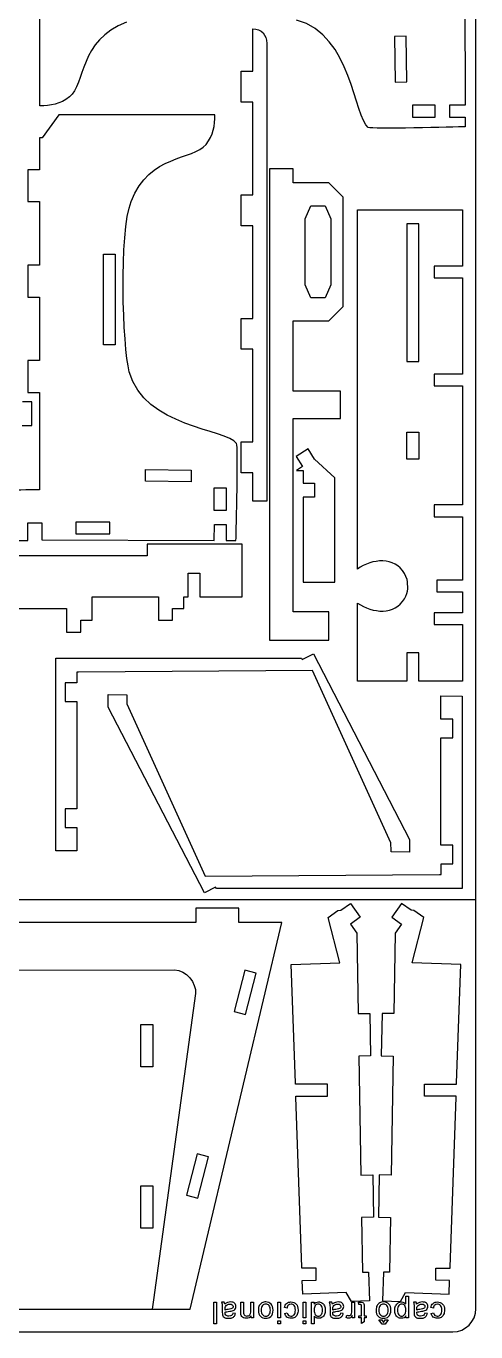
# Model space of a CAD drawing. Extents: x 460 to 1040, y 10 to 890.
# Drawn here: x 653.1 to 750, y 10 to 291.2 of the extents above; entities that cross this region are included whole.
import ezdxf

# ---------------------------------------------------------------- set-up
doc = ezdxf.new("R2010")
doc.units = 0
doc.layers.get('0').update_dxf_attribs({"linetype": 'CONTINUOUS'})

msp = doc.modelspace()

# ---------------------------------------------------------------- linework, layer by layer
at = {"color": 5}
for p, q in [((750, 14.9998), (750, 444.9999)), ((464.9999, 9.9998), (745, 9.9998))]:
    msp.add_line(p, q, dxfattribs=at)
at = {"color": 3}
for p, q in [((747.5681, 311.303), (747.7053, 274.1834)), ((656.0312, 274.0704), (656.0312, 307.7044)), ((701.9419, 281.4733), (701.9419, 290.6573)), ((704.9614, 287.4991), (704.9786, 285.0107)), ((704.9786, 285.0107), (704.9786, 188.878)), ((699.4113, 274.8232), (699.4113, 281.4733)), ((699.4113, 281.4733), (701.9419, 281.4733)), ((701.9419, 274.8232), (699.4113, 274.8232)), ((701.9419, 254.8729), (701.9419, 274.8232)), ((747.7053, 274.1834), (744.3163, 274.1709)), ((744.3163, 274.1709), (744.3258, 271.625)), ((660.1231, 272.1387), (656.5321, 267.1501)), ((693.7571, 272.1387), (660.1231, 272.1387)), ((744.3258, 271.625), (747.7147, 271.6374)), ((747.7147, 271.6374), (747.7226, 269.5169)), ((656.0229, 267.1508), (656.0146, 260.2856)), ((656.5321, 267.1501), (656.0229, 267.1508)), ((656.0146, 260.2856), (653.4687, 260.285)), ((653.4687, 260.285), (653.4687, 253.4314)), ((710.6621, 260.4965), (705.5419, 260.4965)), ((705.5419, 260.4965), (705.5419, 158.9723)), ((710.6621, 257.4364), (710.6621, 260.4965)), ((718.3124, 257.4364), (710.6621, 257.4364)), ((721.3724, 254.3763), (718.3124, 257.4364)), ((653.4687, 253.4314), (656.0229, 253.4314)), ((656.0229, 253.4314), (656.0229, 239.7242)), ((699.4113, 248.2227), (699.4113, 254.8729)), ((699.4113, 254.8729), (701.9419, 254.8729)), ((721.3724, 230.8353), (721.3724, 254.3763)), ((724.4794, 174.2939), (724.4794, 251.6771)), ((724.4794, 251.6771), (747.1203, 251.6771)), ((747.1203, 251.6771), (747.1203, 239.5166)), ((701.9419, 248.2227), (699.4113, 248.2227)), ((701.9419, 228.2725), (701.9419, 248.2227)), ((656.0229, 239.7242), (653.4687, 239.7242)), ((653.4687, 239.7242), (653.4687, 232.8706)), ((747.1203, 239.5166), (741.0101, 239.5166)), ((741.0101, 239.5166), (741.0101, 236.9665)), ((741.0101, 236.9665), (747.1203, 236.9665)), ((747.1203, 236.9665), (747.1203, 216.2656)), ((653.4687, 232.8706), (656.0229, 232.8706)), ((656.0229, 232.8706), (656.0229, 219.1634)), ((718.3124, 227.7752), (721.3724, 230.8353)), ((699.4113, 221.6223), (699.4113, 228.2725)), ((699.4113, 228.2725), (701.9419, 228.2725)), ((710.6621, 212.6145), (710.6621, 227.7752)), ((710.6621, 227.7752), (718.3124, 227.7752)), ((701.9419, 221.6223), (699.4113, 221.6223)), ((701.9419, 201.672), (701.9419, 221.6223)), ((656.0229, 219.1634), (653.4687, 219.1634)), ((653.4687, 219.1634), (653.4687, 212.3096)), ((747.1203, 216.2656), (741.0101, 216.2656)), ((741.0101, 216.2656), (741.0101, 213.7156)), ((653.4687, 212.3096), (656.0229, 212.3096)), ((656.0229, 212.3096), (656.0229, 191.3471)), ((720.8624, 212.6145), (710.6621, 212.6145)), ((720.8624, 206.7343), (720.8624, 212.6145)), ((741.0101, 213.7156), (747.1203, 213.7156)), ((747.1203, 213.7156), (747.1203, 188.1145)), ((654.3651, 210.3165), (652.3309, 210.3165)), ((654.3651, 205.2193), (654.3651, 210.3165)), ((710.6621, 165.0825), (710.6621, 206.7343)), ((710.6621, 206.7343), (720.8624, 206.7343)), ((652.2887, 205.2193), (654.3651, 205.2193)), ((699.4113, 201.672), (701.9419, 201.672)), ((699.4113, 195.0219), (699.4113, 201.672)), ((713.8796, 200.1382), (711.2924, 198.5045)), ((715.2409, 197.9821), (713.8796, 200.1382)), ((711.2924, 198.5045), (712.6539, 196.3485)), ((719.6076, 193.9639), (715.2409, 197.9821)), ((701.9419, 195.0219), (699.4113, 195.0219)), ((701.9419, 188.878), (701.9419, 195.0219)), ((712.6539, 196.3485), (711.3467, 195.5235)), ((711.3467, 195.5235), (712.7822, 195.524)), ((712.7822, 195.524), (712.779, 192.8078)), ((712.779, 192.8078), (715.2234, 192.7975)), ((715.2234, 192.7975), (715.2233, 189.75)), ((719.6073, 171.4832), (719.6076, 193.9639)), ((704.9786, 188.878), (701.9419, 188.878)), ((712.7755, 189.75), (712.7819, 171.4833)), ((715.2233, 189.75), (712.7755, 189.75)), ((747.1203, 188.1145), (741.0101, 188.1145)), ((741.0101, 188.1145), (741.0101, 185.5644)), ((653.4469, 180.4587), (653.4469, 184.2326)), ((653.4469, 184.2326), (656.5238, 184.2326)), ((656.5238, 184.2326), (656.5245, 180.6018)), ((693.6441, 180.4646), (693.6566, 183.8536)), ((693.6566, 183.8536), (696.2025, 183.8441)), ((696.2025, 183.8441), (696.1901, 180.4552)), ((741.0101, 185.5644), (747.1203, 185.5644)), ((747.1203, 185.5644), (747.1203, 171.9038)), ((646.1205, 180.4565), (653.4469, 180.4587)), ((656.5245, 180.6018), (693.6441, 180.4646)), ((696.1901, 180.4552), (698.3106, 180.4473)), ((699.6637, 179.6688), (679.1594, 179.6688)), ((679.1594, 179.6688), (679.1594, 177.1385)), ((699.6637, 168.3167), (699.6637, 179.6688)), ((679.1594, 177.1385), (643.9986, 177.1385)), ((688.0242, 168.315), (688.0242, 173.3756)), ((688.0242, 173.3756), (690.5545, 173.3756)), ((690.5545, 173.3756), (690.5545, 168.3176)), ((735.1799, 172.0338), (734.6298, 173.3438)), ((747.1203, 171.9038), (741.6201, 171.9038)), ((741.6201, 171.9038), (741.6201, 169.3537)), ((712.7819, 171.4833), (719.6073, 171.4832)), ((741.6201, 169.3537), (747.1203, 169.3537)), ((747.1203, 169.3537), (747.1203, 164.8535)), ((667.2999, 163.2724), (667.3003, 168.32)), ((667.3003, 168.32), (681.6371, 168.3185)), ((681.6371, 168.3185), (681.6366, 163.2549)), ((687.1024, 165.7951), (687.1026, 168.318)), ((687.1026, 168.318), (688.0242, 168.315)), ((690.5545, 168.3176), (699.6637, 168.3167)), ((724.4794, 150.1529), (724.4794, 166.9536)), ((645.4735, 165.8057), (661.8346, 165.804)), ((661.8346, 165.804), (661.834, 160.7245)), ((664.8705, 160.7243), (664.8708, 163.2727)), ((664.8708, 163.2727), (667.2999, 163.2724)), ((681.6366, 163.2549), (684.6731, 163.2545)), ((684.6731, 163.2545), (684.6732, 165.7953)), ((684.6732, 165.7953), (687.1024, 165.7951)), ((718.3124, 165.0825), (710.6621, 165.0825)), ((718.3124, 158.9723), (718.3124, 165.0825)), ((747.1203, 164.8535), (741.0101, 164.8535)), ((741.0101, 164.8535), (741.0101, 162.3134)), ((661.834, 160.7245), (664.8705, 160.7243)), ((741.0101, 162.3134), (747.1203, 162.3134)), ((747.1203, 162.3134), (747.1203, 150.1529)), ((705.5419, 158.9723), (718.3124, 158.9723)), ((659.486, 113.6301), (659.4859, 155.1198)), ((659.4859, 155.1198), (712.4118, 155.1195)), ((712.4118, 155.1195), (712.5872, 154.7796)), ((712.5872, 154.7796), (715.0031, 156.0266)), ((715.0031, 156.0266), (735.7189, 116.0098)), ((737.69, 156.2631), (735.1399, 156.2631)), ((735.1399, 156.2631), (735.1399, 150.1529)), ((737.69, 150.1529), (737.69, 156.2631)), ((664.3913, 152.0458), (664.0103, 152.0454)), ((664.0103, 152.0454), (664.021, 149.806)), ((714.815, 152.4184), (664.3913, 152.0458)), ((731.7007, 115.3483), (714.815, 152.4184)), ((664.021, 149.806), (661.5101, 149.806)), ((661.5101, 149.806), (661.5101, 145.7575)), ((735.1399, 150.1529), (724.4794, 150.1529)), ((747.1203, 150.1529), (737.69, 150.1529)), ((670.8019, 144.5641), (670.8019, 147.2314)), ((670.8019, 147.2314), (674.8, 147.2168)), ((674.8, 147.2168), (674.802, 146.9774)), ((674.802, 146.9774), (674.8201, 145.2257)), ((742.4802, 141.9658), (742.4757, 146.9698)), ((742.4757, 146.9698), (747.0348, 146.9439)), ((747.0348, 146.9439), (747.0349, 105.4541)), ((661.5101, 145.7575), (664.0405, 145.7575)), ((664.0405, 145.7575), (664.0406, 122.6567)), ((691.5177, 104.5474), (670.8019, 144.5641)), ((674.8201, 145.2257), (691.7058, 108.1556)), ((745.0106, 141.9658), (742.4802, 141.9658)), ((745.0106, 137.9173), (745.0106, 141.9658)), ((742.4803, 114.8165), (742.4802, 137.9173)), ((742.4802, 137.9173), (745.0106, 137.9173)), ((664.0406, 122.6567), (661.5102, 122.6567)), ((661.5102, 122.6567), (661.5102, 118.6082)), ((661.5102, 118.6082), (664.0406, 118.6082)), ((664.0406, 118.6082), (664.0451, 113.6041)), ((731.7188, 113.5966), (731.7007, 115.3483)), ((735.7189, 116.0098), (735.7189, 113.3425)), ((664.0451, 113.6041), (659.486, 113.6301)), ((731.7208, 113.3572), (731.7188, 113.5966)), ((735.7189, 113.3425), (731.7208, 113.3572)), ((745.0107, 114.8165), (742.4803, 114.8165)), ((745.0107, 110.7679), (745.0107, 114.8165)), ((742.5105, 108.5285), (742.4998, 110.7679)), ((742.4998, 110.7679), (745.0107, 110.7679)), ((691.7058, 108.1556), (742.1295, 108.5282)), ((742.1295, 108.5282), (742.5105, 108.5285)), ((693.9336, 105.7944), (691.5177, 104.5474)), ((694.109, 105.4545), (693.9336, 105.7944)), ((747.0349, 105.4541), (694.109, 105.4545)), ((698.9508, 101.2574), (689.6769, 101.2574)), ((689.6769, 101.2574), (689.6769, 98.1763)), ((698.9508, 98.1763), (698.9508, 101.2574)), ((720.911, 100.8067), (723.008, 102.2574)), ((723.008, 102.2574), (725.0599, 99.2914)), ((733.9417, 102.2574), (731.8898, 99.2914)), ((736.0387, 100.8067), (733.9417, 102.2574)), ((718.1495, 99.2463), (720.2857, 100.7848)), ((720.681, 89.4692), (718.1495, 99.2463)), ((720.2857, 100.7848), (720.911, 100.8067)), ((725.0599, 99.2914), (722.963, 97.8407)), ((731.8898, 99.2914), (733.9867, 97.8407)), ((736.664, 100.7848), (736.0387, 100.8067)), ((736.2687, 89.4692), (738.8002, 99.2463)), ((738.8002, 99.2463), (736.664, 100.7848)), ((689.6769, 98.1763), (625.5981, 98.1763)), ((688.4177, 14.9165), (708.2248, 98.1763)), ((708.2248, 98.1763), (698.9508, 98.1763)), ((722.963, 97.8407), (724.3187, 95.8812)), ((724.3187, 95.8812), (724.617, 78.5332)), ((732.631, 95.8812), (732.3327, 78.5332)), ((733.9867, 97.8407), (732.631, 95.8812)), ((629.5132, 87.849), (685.1012, 87.9804)), ((710.2248, 89.1041), (720.681, 89.4692)), ((711.1153, 63.604), (710.2248, 89.1041)), ((746.7249, 89.1041), (736.2687, 89.4692)), ((745.8344, 63.604), (746.7249, 89.1041)), ((689.5769, 82.8769), (680.5322, 16.9165)), ((724.617, 78.5332), (727.1666, 78.5777)), ((727.1666, 78.5777), (727.3258, 69.454)), ((729.7831, 78.5777), (729.6239, 69.454)), ((732.3327, 78.5332), (729.7831, 78.5777)), ((727.3258, 69.454), (724.7763, 69.4094)), ((724.7763, 69.4094), (725.216, 43.7578)), ((729.6239, 69.454), (732.1734, 69.4094)), ((732.1734, 69.4094), (731.7337, 43.7578)), ((711.1146, 63.349), (711.1153, 63.604)), ((718.0493, 63.3301), (711.1146, 63.349)), ((718.0416, 60.7801), (718.0493, 63.3301)), ((738.9004, 63.3301), (745.8351, 63.349)), ((738.9081, 60.7801), (738.9004, 63.3301)), ((745.8351, 63.349), (745.8344, 63.604)), ((711.2228, 60.5254), (711.2228, 60.7803)), ((711.2228, 60.7803), (718.0416, 60.7801)), ((712.5014, 23.9134), (711.2228, 60.5254)), ((745.7269, 60.7803), (738.9081, 60.7801)), ((744.4483, 23.9134), (745.7269, 60.5254)), ((745.7269, 60.5254), (745.7269, 60.7803)), ((725.216, 43.7578), (727.7654, 43.8023)), ((727.7654, 43.8023), (727.9248, 34.6786)), ((729.1843, 43.8023), (729.0249, 34.6786)), ((731.7337, 43.7578), (729.1843, 43.8023)), ((727.9248, 34.6786), (725.3753, 34.634)), ((725.3753, 34.634), (725.5818, 22.8725)), ((729.0249, 34.6786), (731.5744, 34.634)), ((731.5744, 34.634), (731.3679, 22.8725)), ((712.5046, 23.6942), (712.5014, 23.9134)), ((715.5655, 23.7383), (712.5046, 23.6942)), ((715.6033, 21.1173), (715.5655, 23.7383)), ((725.5818, 22.8725), (726.8628, 22.8935)), ((726.8628, 22.8935), (727.0797, 16.6826)), ((730.0869, 22.8935), (729.87, 16.6826)), ((731.3679, 22.8725), (730.0869, 22.8935)), ((741.3464, 21.1173), (741.3842, 23.7383)), ((741.3842, 23.7383), (744.4451, 23.6942)), ((744.4451, 23.6942), (744.4483, 23.9134)), ((712.605, 21.0741), (715.6033, 21.1173)), ((712.7025, 18.1534), (712.605, 21.0741)), ((744.3447, 21.0741), (741.3464, 21.1173)), ((744.2472, 18.1534), (744.3447, 21.0741)), ((722.0852, 18.4811), (712.7025, 18.1534)), ((723.2267, 16.5739), (722.0852, 18.4811)), ((733.723, 16.5739), (734.8645, 18.4811)), ((734.8645, 18.4811), (744.2472, 18.1534)), ((635.017, 14.9165), (680.258, 14.9165)), ((680.258, 14.9165), (688.4177, 14.9165)), ((727.0797, 16.6826), (723.2267, 16.5739)), ((729.87, 16.6826), (733.723, 16.5739))]:
    msp.add_line(p, q, dxfattribs=at)
at = {"color": 7}
for p, q in [((734.9936, 289.0363), (732.4471, 288.9996)), ((732.4471, 288.9996), (732.5893, 279.1495)), ((735.1358, 279.1863), (734.9936, 289.0363)), ((732.5893, 279.1495), (735.1358, 279.1863)), ((741.2583, 274.1834), (736.3684, 274.1834)), ((736.3684, 274.1834), (736.3684, 271.6374)), ((741.2583, 271.6374), (741.2583, 274.1834)), ((736.3684, 271.6374), (741.2583, 271.6374)), ((713.2122, 249.696), (714.4422, 252.5362)), ((714.4422, 252.5362), (717.5024, 252.5362)), ((717.5024, 252.5362), (718.7224, 249.696)), ((713.2122, 235.5055), (713.2122, 249.696)), ((718.7224, 249.696), (718.7224, 235.5055)), ((735.1399, 248.617), (735.1399, 218.9558)), ((737.69, 248.617), (735.1399, 248.617)), ((737.69, 218.9558), (737.69, 248.617)), ((669.7557, 222.5447), (669.7557, 242.1042)), ((669.7557, 242.1042), (672.3057, 242.1042)), ((672.3057, 242.1042), (672.3057, 222.5447)), ((714.4422, 232.6754), (713.2122, 235.5055)), ((718.7224, 235.5055), (717.5024, 232.6754)), ((717.5024, 232.6754), (714.4422, 232.6754)), ((672.3057, 222.5447), (669.7557, 222.5447)), ((735.1399, 218.9558), (737.69, 218.9558)), ((735.1399, 197.9149), (735.1399, 203.7951)), ((735.1399, 203.7951), (737.69, 203.7951)), ((737.69, 203.7951), (737.69, 197.9149)), ((737.69, 197.9149), (735.1399, 197.9149)), ((678.7912, 193.1763), (678.8279, 195.7228)), ((678.8279, 195.7228), (688.678, 195.5806)), ((688.678, 195.5806), (688.6412, 193.0341)), ((688.6412, 193.0341), (678.7912, 193.1763)), ((693.6441, 186.9116), (693.6441, 191.8015)), ((693.6441, 191.8015), (696.1901, 191.8015)), ((696.1901, 191.8015), (696.1901, 186.9116)), ((696.1901, 186.9116), (693.6441, 186.9116)), ((671.1711, 184.4015), (663.839, 184.4015)), ((663.839, 184.4015), (663.839, 181.8565)), ((671.1711, 181.8565), (671.1711, 184.4015)), ((663.839, 181.8565), (671.1711, 181.8565)), ((700.2074, 87.8686), (697.9044, 78.9809)), ((702.6758, 87.229), (700.2074, 87.8686)), ((700.3729, 78.3411), (702.6758, 87.229)), ((697.9044, 78.9809), (700.3729, 78.3411)), ((677.8535, 67.0948), (677.8537, 76.2211)), ((677.8537, 76.2211), (680.4035, 76.2202)), ((680.4035, 76.2202), (680.4035, 67.0948)), ((680.4035, 67.0948), (677.8535, 67.0948)), ((689.9615, 48.3286), (687.6584, 39.4409)), ((692.4298, 47.689), (689.9615, 48.3286)), ((690.1268, 38.801), (692.4298, 47.689)), ((677.853, 32.3112), (677.8531, 41.437)), ((677.8531, 41.437), (680.4029, 41.4364)), ((680.4029, 41.4364), (680.4029, 32.3112)), ((687.6584, 39.4409), (690.1268, 38.801)), ((680.4029, 32.3112), (677.853, 32.3112))]:
    msp.add_line(p, q, dxfattribs=at)
at = {"color": 1}
for p, q in [((750, 103.0486), (460, 103.0486)), ((680.5322, 16.9165), (680.258, 14.9165)), ((734.8813, 17.676), (735.4551, 17.676)), ((734.8813, 16.0252), (734.8813, 17.676)), ((735.4551, 17.676), (735.4551, 12.9941)), ((693.5695, 16.3784), (694.1434, 16.3784)), ((693.5695, 11.7095), (693.5695, 16.3784)), ((694.1434, 16.3784), (694.1434, 11.7095)), ((695.7979, 16.3784), (695.198, 16.3784)), ((695.3741, 14.9601), (695.3741, 14.1994)), ((695.9544, 14.683), (695.9577, 14.8917)), ((699.3631, 14.3004), (699.3631, 16.3784)), ((699.3631, 16.3784), (699.9369, 16.3784)), ((699.9369, 16.3784), (699.9369, 14.3222)), ((701.5345, 16.3784), (702.1083, 16.3784)), ((701.5345, 14.5319), (701.5345, 16.3784)), ((702.1083, 16.3784), (702.1083, 12.9941)), ((707.3345, 16.3784), (707.9083, 16.3784)), ((707.3345, 12.9941), (707.3345, 16.3784)), ((707.9083, 16.3784), (707.9083, 12.9941)), ((709.3205, 15.1394), (708.7597, 15.2177)), ((708.8119, 13.9918), (709.3661, 14.0766)), ((712.7682, 16.3784), (713.342, 16.3784)), ((712.7682, 12.9941), (712.7682, 16.3784)), ((713.342, 16.3784), (713.342, 12.9941)), ((714.6119, 16.3784), (715.1466, 16.3784)), ((714.6119, 11.7095), (714.6119, 16.3784)), ((715.1466, 16.3784), (715.1466, 15.9491)), ((718.9986, 16.3784), (718.3987, 16.3784)), ((718.5748, 14.9601), (718.5748, 14.1994)), ((719.1551, 14.683), (719.1584, 14.8917)), ((723.2864, 16.3784), (723.8602, 16.3784)), ((723.2864, 14.6102), (723.2864, 16.3784)), ((723.8602, 16.3784), (723.8602, 12.9941)), ((724.7823, 15.8665), (724.704, 16.373)), ((725.3561, 13.4375), (725.3561, 15.4198)), ((725.9299, 15.3872), (725.9299, 13.4375)), ((737.1227, 16.3784), (736.5228, 16.3784)), ((736.6989, 14.9601), (736.6989, 14.1994)), ((737.2792, 14.683), (737.2825, 14.8917)), ((740.8563, 15.1394), (740.2955, 15.2177)), ((740.3477, 13.9918), (740.9019, 14.0766)), ((694.1434, 11.7095), (693.5695, 11.7095)), ((698.2171, 13.9657), (697.6564, 14.044)), ((701.5932, 12.9941), (701.5932, 13.4745)), ((702.1083, 12.9941), (701.5932, 12.9941)), ((707.9083, 12.9941), (707.3345, 12.9941)), ((707.3345, 12.3616), (707.9083, 12.3616)), ((707.3345, 11.7095), (707.3345, 12.3616)), ((707.9083, 11.7095), (707.3345, 11.7095)), ((707.9083, 12.3616), (707.9083, 11.7095)), ((713.342, 12.9941), (712.7682, 12.9941)), ((712.7682, 12.3616), (713.342, 12.3616)), ((712.7682, 11.7095), (712.7682, 12.3616)), ((713.342, 11.7095), (712.7682, 11.7095)), ((713.342, 12.3616), (713.342, 11.7095)), ((715.1857, 11.7095), (714.6119, 11.7095)), ((715.1857, 13.3886), (715.1857, 11.7095)), ((721.4178, 13.9657), (720.8571, 14.044)), ((722.0214, 13.1039), (722.2257, 13.6331)), ((723.3451, 12.9941), (723.3451, 13.5125)), ((723.8602, 12.9941), (723.3451, 12.9941)), ((724.7823, 12.9941), (724.7823, 13.4375)), ((724.7823, 13.4375), (725.3561, 13.4375)), ((725.3561, 12.9941), (724.7823, 12.9941)), ((725.3561, 11.8128), (725.3561, 12.9941)), ((725.9299, 12.1573), (725.3561, 11.8128)), ((725.9299, 13.4375), (726.3538, 13.4375)), ((726.3538, 12.9941), (725.9299, 12.9941)), ((725.9299, 12.9941), (725.9299, 12.1573)), ((726.3538, 13.4375), (726.3538, 12.9941)), ((729.8164, 11.6834), (729.0893, 12.5768)), ((729.0893, 12.5768), (729.7414, 12.5768)), ((729.7414, 12.5768), (730.0968, 12.0355)), ((730.4228, 11.6834), (729.8164, 11.6834)), ((730.0968, 12.0355), (730.4521, 12.5768)), ((731.1042, 12.5768), (730.4228, 11.6834)), ((730.4521, 12.5768), (731.1042, 12.5768)), ((734.9335, 12.9941), (734.9335, 13.4386)), ((735.4551, 12.9941), (734.9335, 12.9941)), ((739.5419, 13.9657), (738.9812, 14.044))]:
    msp.add_line(p, q, dxfattribs=at)
at = {"color": 3}
for points in [[(726.823, 269.3763), (723.7104, 271.5591), (723.3867, 289.292), (711.3779, 292.5087)], [(674.6946, 292.0879), (664.4333, 288.0996), (665.92, 278.7622), (662.4216, 275.9665)], [(701.9419, 290.6573), (703.8105, 290.5348), (704.9437, 289.3617), (704.9614, 287.4991)], [(662.4216, 275.9665), (660.4555, 274.3953), (658.3771, 274.0125), (656.0312, 274.0704)], [(691.861, 265.7483), (693.4322, 267.7144), (693.815, 269.7928), (693.7571, 272.1387)], [(747.7226, 269.5169), (745.5344, 269.4852), (727.3654, 268.9959), (726.823, 269.3763)], [(675.7396, 253.4753), (679.7279, 263.7366), (689.0653, 262.2499), (691.861, 265.7483)], [(675.3188, 216.792), (673.8807, 222.1607), (673.1146, 246.7215), (675.7396, 253.4753)], [(698.4512, 201.3469), (696.2684, 204.4595), (678.5355, 204.7832), (675.3188, 216.792)], [(698.3106, 180.4473), (698.3423, 182.6355), (698.8316, 200.8045), (698.4512, 201.3469)], [(656.0229, 191.3471), (650.7532, 191.3471), (644.974, 190.9907), (639.6529, 190.7669)], [(734.6298, 173.3438), (732.523, 176.9892), (727.6885, 176.5406), (724.4794, 174.2939)], [(734.6298, 167.9036), (735.5332, 169.459), (735.3623, 170.6048), (735.1799, 172.0338)], [(724.4794, 166.9536), (727.7595, 164.7402), (732.5157, 164.2639), (734.6298, 167.9036)], [(685.1012, 87.9804), (687.5273, 87.9861), (689.8719, 85.0279), (689.5769, 82.8769)]]:
    msp.add_open_spline(points, degree=3, dxfattribs=at)
at = {"color": 1}
for points in [[(695.198, 16.3784), (695.2676, 16.248), (695.3154, 16.1121), (695.3382, 15.9698)], [(695.3382, 15.9698), (695.3621, 15.8274), (695.3741, 15.4916), (695.3741, 14.9601)], [(695.3741, 14.1994), (695.3741, 13.9461), (695.3839, 13.7701), (695.4023, 13.6723)], [(695.9088, 15.9545), (695.8925, 16.1165), (695.8555, 16.2578), (695.7979, 16.3784)], [(696.5239, 16.3382), (696.3272, 16.2632), (696.1218, 16.136), (695.9088, 15.9545)], [(696.8934, 14.8982), (696.4761, 14.8395), (696.1631, 14.7678), (695.9544, 14.683)], [(695.9544, 14.0842), (695.9544, 14.1048), (695.9555, 14.1548), (695.9577, 14.2331)], [(696.1174, 13.5918), (696.0088, 13.6875), (695.9544, 13.8516), (695.9544, 14.0842)], [(695.9577, 14.8917), (695.9577, 15.1427), (695.9881, 15.3329), (696.0501, 15.4622)], [(695.9577, 14.2331), (696.1761, 14.3091), (696.5185, 14.3754), (696.9814, 14.4298)], [(696.0501, 15.4622), (696.1305, 15.6285), (696.2576, 15.76), (696.4294, 15.8556)], [(696.4294, 15.8556), (696.6022, 15.9524), (696.7989, 16.0002), (697.0195, 16.0002)], [(697.1575, 16.4501), (696.9315, 16.4501), (696.7206, 16.4132), (696.5239, 16.3382)], [(697.3955, 15.0123), (697.2977, 14.9699), (697.1303, 14.9319), (696.8934, 14.8982)], [(696.9814, 14.4298), (697.2086, 14.458), (697.3792, 14.4863), (697.4922, 14.5156)], [(697.0195, 16.0002), (697.2423, 16.0002), (697.4118, 15.9491), (697.5281, 15.848)], [(698.015, 16.1784), (697.815, 16.3599), (697.5292, 16.4501), (697.1575, 16.4501)], [(697.6216, 15.197), (697.5683, 15.1166), (697.4933, 15.0547), (697.3955, 15.0123)], [(697.4922, 14.5156), (697.6455, 14.558), (697.7824, 14.621), (697.9052, 14.7036)], [(697.5281, 15.848), (697.6444, 15.747), (697.702, 15.6198), (697.702, 15.4687)], [(697.702, 15.4687), (697.702, 15.3688), (697.6748, 15.2786), (697.6216, 15.197)], [(697.9052, 14.7036), (698.0269, 14.7862), (698.1258, 14.8949), (698.2019, 15.0319)], [(698.315, 15.4851), (698.315, 15.7665), (698.215, 15.998), (698.015, 16.1784)], [(698.2019, 15.0319), (698.2769, 15.1688), (698.315, 15.3199), (698.315, 15.4851)], [(699.3946, 13.7429), (699.3739, 13.8494), (699.3631, 14.0353), (699.3631, 14.3004)], [(699.9369, 14.3222), (699.9369, 14.0885), (699.9586, 13.9135), (700.0032, 13.7983)], [(701.2693, 13.6505), (701.4465, 13.8049), (701.5345, 14.0994), (701.5345, 14.5319)], [(703.339, 15.6633), (703.2086, 15.4144), (703.1434, 15.0732), (703.1434, 14.6384)], [(703.1434, 14.6384), (703.1434, 14.1026), (703.2912, 13.682), (703.5857, 13.3788)], [(703.9096, 16.2436), (703.6596, 16.1056), (703.4694, 15.9122), (703.339, 15.6633)], [(704.0139, 15.6568), (703.8248, 15.4405), (703.7303, 15.1112), (703.7303, 14.6689)], [(703.7303, 14.6689), (703.7303, 14.2515), (703.8259, 13.9353), (704.0161, 13.7212)], [(704.7258, 16.4501), (704.4313, 16.4501), (704.1585, 16.3817), (703.9096, 16.2436)], [(704.7258, 15.9806), (704.441, 15.9806), (704.2041, 15.873), (704.0139, 15.6568)], [(705.8745, 15.9958), (705.5822, 16.2991), (705.1996, 16.4501), (704.7258, 16.4501)], [(705.442, 15.6579), (705.2518, 15.873), (705.0138, 15.9806), (704.7258, 15.9806)], [(705.7256, 14.6873), (705.7256, 15.1199), (705.6311, 15.4438), (705.442, 15.6579)], [(705.442, 13.719), (705.6311, 13.9331), (705.7256, 14.2559), (705.7256, 14.6873)], [(705.7898, 13.2973), (706.1386, 13.5984), (706.3125, 14.0613), (706.3125, 14.6863)], [(706.3125, 14.6863), (706.3125, 15.2557), (706.1669, 15.6926), (705.8745, 15.9958)], [(708.7597, 15.2177), (708.8216, 15.6035), (708.9781, 15.9046), (709.2314, 16.123)], [(709.2314, 16.123), (709.4846, 16.3414), (709.7965, 16.4501), (710.1649, 16.4501)], [(709.6074, 15.7741), (709.4563, 15.6372), (709.3607, 15.4253), (709.3205, 15.1394)], [(709.3661, 14.0766), (709.4194, 13.8494), (709.5128, 13.6788), (709.6487, 13.5636)], [(710.1714, 15.9806), (709.9454, 15.9806), (709.7574, 15.9122), (709.6074, 15.7741)], [(710.1649, 16.4501), (710.6268, 16.4501), (710.9985, 16.2991), (711.2789, 15.9969)], [(710.8529, 15.672), (710.6779, 15.8774), (710.4507, 15.9806), (710.1714, 15.9806)], [(710.8431, 13.7016), (711.0235, 13.9092), (711.1137, 14.2352), (711.1137, 14.683)], [(711.1137, 14.683), (711.1137, 15.1373), (711.0268, 15.4666), (710.8529, 15.672)], [(711.2789, 15.9969), (711.5604, 15.6948), (711.7006, 15.2623), (711.7006, 14.6993)], [(711.7006, 14.6993), (711.7006, 14.3341), (711.6397, 14.0157), (711.5191, 13.7418)], [(715.3965, 15.6742), (715.2215, 15.4698), (715.1335, 15.1579), (715.1335, 14.7384)], [(715.1335, 14.7384), (715.1335, 14.2776), (715.2226, 13.9385), (715.402, 13.7223)], [(715.1466, 15.9491), (715.3607, 16.2828), (715.6758, 16.4501), (716.0921, 16.4501)], [(716.0366, 15.9806), (715.7856, 15.9806), (715.5726, 15.8785), (715.3965, 15.6742)], [(716.6844, 15.66), (716.5018, 15.8741), (716.2855, 15.9806), (716.0366, 15.9806)], [(716.0921, 16.4501), (716.3616, 16.4501), (716.6094, 16.3762), (716.8344, 16.2273)], [(716.9593, 14.6906), (716.9593, 15.1231), (716.8681, 15.4459), (716.6844, 15.66)], [(716.7029, 13.7092), (716.8735, 13.9168), (716.9593, 14.2439), (716.9593, 14.6906)], [(716.8344, 16.2273), (717.0604, 16.0795), (717.2354, 15.872), (717.3604, 15.6068)], [(717.3604, 15.6068), (717.4843, 15.3405), (717.5462, 15.0351), (717.5462, 14.6895)], [(717.5462, 14.6895), (717.5462, 14.3526), (717.4897, 14.0472), (717.3778, 13.7723)], [(718.3987, 16.3784), (718.4683, 16.248), (718.5161, 16.1121), (718.5389, 15.9698)], [(718.5389, 15.9698), (718.5628, 15.8274), (718.5748, 15.4916), (718.5748, 14.9601)], [(718.5748, 14.1994), (718.5748, 13.9461), (718.5846, 13.7701), (718.603, 13.6723)], [(719.1095, 15.9545), (719.0932, 16.1165), (719.0562, 16.2578), (718.9986, 16.3784)], [(719.7246, 16.3382), (719.5279, 16.2632), (719.3225, 16.136), (719.1095, 15.9545)], [(720.0941, 14.8982), (719.6768, 14.8395), (719.3638, 14.7678), (719.1551, 14.683)], [(719.1551, 14.0842), (719.1551, 14.1048), (719.1562, 14.1548), (719.1584, 14.2331)], [(719.3181, 13.5918), (719.2095, 13.6875), (719.1551, 13.8516), (719.1551, 14.0842)], [(719.1584, 14.8917), (719.1584, 15.1427), (719.1888, 15.3329), (719.2508, 15.4622)], [(719.1584, 14.2331), (719.3768, 14.3091), (719.7192, 14.3754), (720.1821, 14.4298)], [(719.2508, 15.4622), (719.3312, 15.6285), (719.4583, 15.76), (719.6301, 15.8556)], [(719.6301, 15.8556), (719.8029, 15.9524), (719.9996, 16.0002), (720.2202, 16.0002)], [(720.3582, 16.4501), (720.1322, 16.4501), (719.9213, 16.4132), (719.7246, 16.3382)], [(720.5962, 15.0123), (720.4984, 14.9699), (720.331, 14.9319), (720.0941, 14.8982)], [(720.1821, 14.4298), (720.4093, 14.458), (720.5799, 14.4863), (720.6929, 14.5156)], [(720.2202, 16.0002), (720.443, 16.0002), (720.6125, 15.9491), (720.7288, 15.848)], [(721.2157, 16.1784), (721.0157, 16.3599), (720.7299, 16.4501), (720.3582, 16.4501)], [(720.8223, 15.197), (720.769, 15.1166), (720.694, 15.0547), (720.5962, 15.0123)], [(720.6929, 14.5156), (720.8462, 14.558), (720.9831, 14.621), (721.1059, 14.7036)], [(720.7288, 15.848), (720.8451, 15.747), (720.9027, 15.6198), (720.9027, 15.4687)], [(720.9027, 15.4687), (720.9027, 15.3688), (720.8755, 15.2786), (720.8223, 15.197)], [(721.1059, 14.7036), (721.2276, 14.7862), (721.3265, 14.8949), (721.4026, 15.0319)], [(721.5157, 15.4851), (721.5157, 15.7665), (721.4157, 15.998), (721.2157, 16.1784)], [(721.4026, 15.0319), (721.4776, 15.1688), (721.5157, 15.3199), (721.5157, 15.4851)], [(723.1908, 13.9418), (723.2549, 14.145), (723.2864, 14.3678), (723.2864, 14.6102)], [(724.704, 16.373), (724.8649, 16.4067), (725.0094, 16.424), (725.1355, 16.424)], [(725.0322, 15.8893), (724.9692, 15.8893), (724.8855, 15.8817), (724.7823, 15.8665)], [(725.2278, 15.848), (725.1822, 15.8752), (725.117, 15.8893), (725.0322, 15.8893)], [(725.1355, 16.424), (725.343, 16.424), (725.5039, 16.3914), (725.6191, 16.3251)], [(725.3257, 15.7361), (725.3061, 15.7828), (725.2735, 15.8198), (725.2278, 15.848)], [(725.3561, 15.4198), (725.3561, 15.5839), (725.3463, 15.6894), (725.3257, 15.7361)], [(725.6191, 16.3251), (725.7332, 16.2589), (725.8136, 16.173), (725.8604, 16.0654)], [(725.8604, 16.0654), (725.9071, 15.9578), (725.9299, 15.7318), (725.9299, 15.3872)], [(728.7078, 15.6633), (728.5774, 15.4144), (728.5122, 15.0732), (728.5122, 14.6384)], [(728.5122, 14.6384), (728.5122, 14.1026), (728.66, 13.682), (728.9545, 13.3788)], [(729.2784, 16.2436), (729.0284, 16.1056), (728.8382, 15.9122), (728.7078, 15.6633)], [(729.3827, 15.6568), (729.1936, 15.4405), (729.0991, 15.1112), (729.0991, 14.6689)], [(729.0991, 14.6689), (729.0991, 14.2515), (729.1947, 13.9353), (729.3849, 13.7212)], [(730.0946, 16.4501), (729.8001, 16.4501), (729.5273, 16.3817), (729.2784, 16.2436)], [(730.0946, 15.9806), (729.8098, 15.9806), (729.5729, 15.873), (729.3827, 15.6568)], [(731.2433, 15.9958), (730.951, 16.2991), (730.5684, 16.4501), (730.0946, 16.4501)], [(730.8108, 15.6579), (730.6206, 15.873), (730.3826, 15.9806), (730.0946, 15.9806)], [(731.0944, 14.6873), (731.0944, 15.1199), (730.9999, 15.4438), (730.8108, 15.6579)], [(730.8108, 13.719), (730.9999, 13.9331), (731.0944, 14.2559), (731.0944, 14.6873)], [(731.1586, 13.2973), (731.5074, 13.5984), (731.6813, 14.0613), (731.6813, 14.6863)], [(731.6813, 14.6863), (731.6813, 15.2557), (731.5357, 15.6926), (731.2433, 15.9958)], [(732.5208, 14.6613), (732.5208, 15.0058), (732.5827, 15.3166), (732.7066, 15.5937)], [(732.6892, 13.7723), (732.5773, 14.0429), (732.5208, 14.3385), (732.5208, 14.6613)], [(732.7066, 15.5937), (732.8305, 15.8698), (733.0109, 16.0817), (733.2478, 16.2295)], [(733.3793, 15.6579), (733.1978, 15.4427), (733.1076, 15.1101), (733.1076, 14.6591)], [(733.1076, 14.6591), (733.1076, 14.2287), (733.1957, 13.907), (733.3728, 13.6929)], [(733.2478, 16.2295), (733.4837, 16.3762), (733.7325, 16.4501), (733.9934, 16.4501)], [(734.0314, 15.9806), (733.7771, 15.9806), (733.5597, 15.873), (733.3793, 15.6579)], [(733.9934, 16.4501), (734.1847, 16.4501), (734.3564, 16.4099), (734.5074, 16.3295)], [(734.6705, 15.6687), (734.4944, 15.8763), (734.2814, 15.9806), (734.0314, 15.9806)], [(734.5074, 16.3295), (734.6596, 16.2491), (734.7835, 16.148), (734.8813, 16.0252)], [(734.652, 13.7136), (734.84, 13.9418), (734.9335, 14.2722), (734.9335, 14.7069)], [(734.9335, 14.7069), (734.9335, 15.1405), (734.8454, 15.4611), (734.6705, 15.6687)], [(736.5228, 16.3784), (736.5924, 16.248), (736.6402, 16.1121), (736.663, 15.9698)], [(736.663, 15.9698), (736.6869, 15.8274), (736.6989, 15.4916), (736.6989, 14.9601)], [(736.6989, 14.1994), (736.6989, 13.9461), (736.7087, 13.7701), (736.7271, 13.6723)], [(737.2336, 15.9545), (737.2173, 16.1165), (737.1803, 16.2578), (737.1227, 16.3784)], [(737.8487, 16.3382), (737.652, 16.2632), (737.4466, 16.136), (737.2336, 15.9545)], [(738.2182, 14.8982), (737.8009, 14.8395), (737.4879, 14.7678), (737.2792, 14.683)], [(737.2792, 14.0842), (737.2792, 14.1048), (737.2803, 14.1548), (737.2825, 14.2331)], [(737.4422, 13.5918), (737.3336, 13.6875), (737.2792, 13.8516), (737.2792, 14.0842)], [(737.2825, 14.8917), (737.2825, 15.1427), (737.3129, 15.3329), (737.3749, 15.4622)], [(737.2825, 14.2331), (737.5009, 14.3091), (737.8433, 14.3754), (738.3062, 14.4298)], [(737.3749, 15.4622), (737.4553, 15.6285), (737.5824, 15.76), (737.7542, 15.8556)], [(737.7542, 15.8556), (737.927, 15.9524), (738.1237, 16.0002), (738.3443, 16.0002)], [(738.4823, 16.4501), (738.2563, 16.4501), (738.0454, 16.4132), (737.8487, 16.3382)], [(738.7203, 15.0123), (738.6225, 14.9699), (738.4551, 14.9319), (738.2182, 14.8982)], [(738.3062, 14.4298), (738.5334, 14.458), (738.704, 14.4863), (738.817, 14.5156)], [(738.3443, 16.0002), (738.5671, 16.0002), (738.7366, 15.9491), (738.8529, 15.848)], [(739.3398, 16.1784), (739.1398, 16.3599), (738.854, 16.4501), (738.4823, 16.4501)], [(738.9464, 15.197), (738.8931, 15.1166), (738.8181, 15.0547), (738.7203, 15.0123)], [(738.817, 14.5156), (738.9703, 14.558), (739.1072, 14.621), (739.23, 14.7036)], [(738.8529, 15.848), (738.9692, 15.747), (739.0268, 15.6198), (739.0268, 15.4687)], [(739.0268, 15.4687), (739.0268, 15.3688), (738.9996, 15.2786), (738.9464, 15.197)], [(739.23, 14.7036), (739.3517, 14.7862), (739.4506, 14.8949), (739.5267, 15.0319)], [(739.6398, 15.4851), (739.6398, 15.7665), (739.5398, 15.998), (739.3398, 16.1784)], [(739.5267, 15.0319), (739.6017, 15.1688), (739.6398, 15.3199), (739.6398, 15.4851)], [(740.2955, 15.2177), (740.3574, 15.6035), (740.5139, 15.9046), (740.7672, 16.123)], [(740.7672, 16.123), (741.0204, 16.3414), (741.3323, 16.4501), (741.7007, 16.4501)], [(741.1432, 15.7741), (740.9921, 15.6372), (740.8965, 15.4253), (740.8563, 15.1394)], [(740.9019, 14.0766), (740.9552, 13.8494), (741.0486, 13.6788), (741.1845, 13.5636)], [(741.7072, 15.9806), (741.4812, 15.9806), (741.2932, 15.9122), (741.1432, 15.7741)], [(741.7007, 16.4501), (742.1626, 16.4501), (742.5343, 16.2991), (742.8147, 15.9969)], [(742.3887, 15.672), (742.2137, 15.8774), (741.9865, 15.9806), (741.7072, 15.9806)], [(742.3789, 13.7016), (742.5593, 13.9092), (742.6495, 14.2352), (742.6495, 14.683)], [(742.6495, 14.683), (742.6495, 15.1373), (742.5626, 15.4666), (742.3887, 15.672)], [(742.8147, 15.9969), (743.0962, 15.6948), (743.2364, 15.2623), (743.2364, 14.6993)], [(743.2364, 14.6993), (743.2364, 14.3341), (743.1755, 14.0157), (743.0549, 13.7418)], [(695.4023, 13.6723), (695.4371, 13.5147), (695.4969, 13.3843), (695.5816, 13.281)], [(695.5816, 13.281), (695.6664, 13.1778), (695.8001, 13.093), (695.9805, 13.0245)], [(695.9805, 13.0245), (696.162, 12.9561), (696.3978, 12.9224), (696.6869, 12.9224)], [(696.7717, 13.3984), (696.4826, 13.3984), (696.2642, 13.4625), (696.1174, 13.5918)], [(696.6869, 12.9224), (696.9782, 12.9224), (697.2358, 12.9626), (697.4564, 13.0419)], [(697.3705, 13.5408), (697.2423, 13.4462), (697.0423, 13.3984), (696.7717, 13.3984)], [(697.6564, 14.044), (697.5944, 13.8027), (697.4999, 13.6353), (697.3705, 13.5408)], [(697.4564, 13.0419), (697.6781, 13.1223), (697.8476, 13.2354), (697.965, 13.3832)], [(697.965, 13.3832), (698.0824, 13.531), (698.1661, 13.7255), (698.2171, 13.9657)], [(699.5728, 13.3201), (699.4881, 13.4386), (699.4283, 13.5799), (699.3946, 13.7429)], [(699.9565, 13.0321), (699.7858, 13.105), (699.6576, 13.2017), (699.5728, 13.3201)], [(700.5183, 12.9224), (700.314, 12.9224), (700.1271, 12.9593), (699.9565, 13.0321)], [(700.0032, 13.7983), (700.0478, 13.6831), (700.1271, 13.5908), (700.2401, 13.5212)], [(700.2401, 13.5212), (700.3531, 13.4527), (700.4868, 13.418), (700.639, 13.418)], [(701.5932, 13.4745), (701.3454, 13.106), (700.9867, 12.9224), (700.5183, 12.9224)], [(700.639, 13.418), (700.8824, 13.418), (701.0922, 13.4951), (701.2693, 13.6505)], [(703.5857, 13.3788), (703.8813, 13.0745), (704.2617, 12.9224), (704.7258, 12.9224)], [(704.0161, 13.7212), (704.2063, 13.506), (704.4432, 13.3984), (704.7258, 13.3984)], [(704.7258, 13.3984), (705.0138, 13.3984), (705.2518, 13.5049), (705.442, 13.719)], [(704.7258, 12.9224), (705.1442, 12.9224), (705.4996, 13.0474), (705.7898, 13.2973)], [(709.2607, 13.2006), (709.027, 13.3864), (708.8771, 13.6505), (708.8119, 13.9918)], [(710.1606, 12.9224), (709.7943, 12.9224), (709.4933, 13.0148), (709.2607, 13.2006)], [(709.6487, 13.5636), (709.7835, 13.4495), (709.9465, 13.3919), (710.1377, 13.3919)], [(710.1377, 13.3919), (710.4268, 13.3919), (710.6616, 13.4951), (710.8431, 13.7016)], [(710.967, 13.1278), (710.7203, 12.9908), (710.4518, 12.9224), (710.1606, 12.9224)], [(711.5191, 13.7418), (711.3984, 13.469), (711.2148, 13.2636), (710.967, 13.1278)], [(715.5737, 13.0517), (715.415, 13.1376), (715.2857, 13.2506), (715.1857, 13.3886)], [(715.402, 13.7223), (715.5802, 13.506), (715.8008, 13.3984), (716.0627, 13.3984)], [(716.1182, 12.9224), (715.9138, 12.9224), (715.7323, 12.9658), (715.5737, 13.0517)], [(716.0627, 13.3984), (716.3181, 13.3984), (716.5311, 13.5016), (716.7029, 13.7092)], [(716.8713, 13.1419), (716.6474, 12.9952), (716.3953, 12.9224), (716.1182, 12.9224)], [(717.3778, 13.7723), (717.2647, 13.4984), (717.0963, 13.2875), (716.8713, 13.1419)], [(718.603, 13.6723), (718.6378, 13.5147), (718.6976, 13.3843), (718.7823, 13.281)], [(718.7823, 13.281), (718.8671, 13.1778), (719.0008, 13.093), (719.1812, 13.0245)], [(719.1812, 13.0245), (719.3627, 12.9561), (719.5985, 12.9224), (719.8876, 12.9224)], [(719.9724, 13.3984), (719.6833, 13.3984), (719.4649, 13.4625), (719.3181, 13.5918)], [(719.8876, 12.9224), (720.1789, 12.9224), (720.4365, 12.9626), (720.6571, 13.0419)], [(720.5712, 13.5408), (720.443, 13.4462), (720.243, 13.3984), (719.9724, 13.3984)], [(720.8571, 14.044), (720.7951, 13.8027), (720.7006, 13.6353), (720.5712, 13.5408)], [(720.6571, 13.0419), (720.8788, 13.1223), (721.0483, 13.2354), (721.1657, 13.3832)], [(721.1657, 13.3832), (721.2831, 13.531), (721.3668, 13.7255), (721.4178, 13.9657)], [(722.6115, 12.9224), (722.4181, 12.9224), (722.2214, 12.9832), (722.0214, 13.1039)], [(722.2257, 13.6331), (722.3648, 13.5549), (722.5039, 13.5158), (722.643, 13.5158)], [(722.9799, 13.0376), (722.868, 12.9604), (722.7452, 12.9224), (722.6115, 12.9224)], [(722.643, 13.5158), (722.768, 13.5158), (722.88, 13.5538), (722.9789, 13.6288)], [(722.9789, 13.6288), (723.0778, 13.7038), (723.1484, 13.8081), (723.1908, 13.9418)], [(723.3451, 13.5125), (723.2136, 13.2723), (723.0919, 13.1137), (722.9799, 13.0376)], [(728.9545, 13.3788), (729.2501, 13.0745), (729.6305, 12.9224), (730.0946, 12.9224)], [(729.3849, 13.7212), (729.5751, 13.506), (729.812, 13.3984), (730.0946, 13.3984)], [(730.0946, 13.3984), (730.3826, 13.3984), (730.6206, 13.5049), (730.8108, 13.719)], [(730.0946, 12.9224), (730.513, 12.9224), (730.8684, 13.0474), (731.1586, 13.2973)], [(733.1891, 13.1452), (732.9685, 13.293), (732.8022, 13.5027), (732.6892, 13.7723)], [(733.9532, 12.9224), (733.6641, 12.9224), (733.4098, 12.9963), (733.1891, 13.1452)], [(733.3728, 13.6929), (733.55, 13.4788), (733.7608, 13.3723), (734.0064, 13.3723)], [(734.5161, 13.0517), (734.3618, 12.9658), (734.1738, 12.9224), (733.9532, 12.9224)], [(734.0064, 13.3723), (734.2499, 13.3723), (734.4651, 13.4864), (734.652, 13.7136)], [(734.9335, 13.4386), (734.8107, 13.2669), (734.6715, 13.1376), (734.5161, 13.0517)], [(736.7271, 13.6723), (736.7619, 13.5147), (736.8217, 13.3843), (736.9064, 13.281)], [(736.9064, 13.281), (736.9912, 13.1778), (737.1249, 13.093), (737.3053, 13.0245)], [(737.3053, 13.0245), (737.4868, 12.9561), (737.7226, 12.9224), (738.0117, 12.9224)], [(738.0965, 13.3984), (737.8074, 13.3984), (737.589, 13.4625), (737.4422, 13.5918)], [(738.0117, 12.9224), (738.303, 12.9224), (738.5606, 12.9626), (738.7812, 13.0419)], [(738.6953, 13.5408), (738.5671, 13.4462), (738.3671, 13.3984), (738.0965, 13.3984)], [(738.9812, 14.044), (738.9192, 13.8027), (738.8247, 13.6353), (738.6953, 13.5408)], [(738.7812, 13.0419), (739.0029, 13.1223), (739.1724, 13.2354), (739.2898, 13.3832)], [(739.2898, 13.3832), (739.4072, 13.531), (739.4909, 13.7255), (739.5419, 13.9657)], [(740.7965, 13.2006), (740.5628, 13.3864), (740.4129, 13.6505), (740.3477, 13.9918)], [(741.6964, 12.9224), (741.3301, 12.9224), (741.0291, 13.0148), (740.7965, 13.2006)], [(741.1845, 13.5636), (741.3193, 13.4495), (741.4823, 13.3919), (741.6735, 13.3919)], [(741.6735, 13.3919), (741.9626, 13.3919), (742.1974, 13.4951), (742.3789, 13.7016)], [(742.5028, 13.1278), (742.2561, 12.9908), (741.9876, 12.9224), (741.6964, 12.9224)], [(743.0549, 13.7418), (742.9342, 13.469), (742.7506, 13.2636), (742.5028, 13.1278)]]:
    msp.add_open_spline(points, degree=3, dxfattribs=at)
at = {"color": 5}
msp.add_open_spline([(745, 9.9998), (747.7499, 9.9998), (750, 12.2498), (750, 14.9998)], degree=3, dxfattribs=at)

doc.saveas('drawing.dxf')
